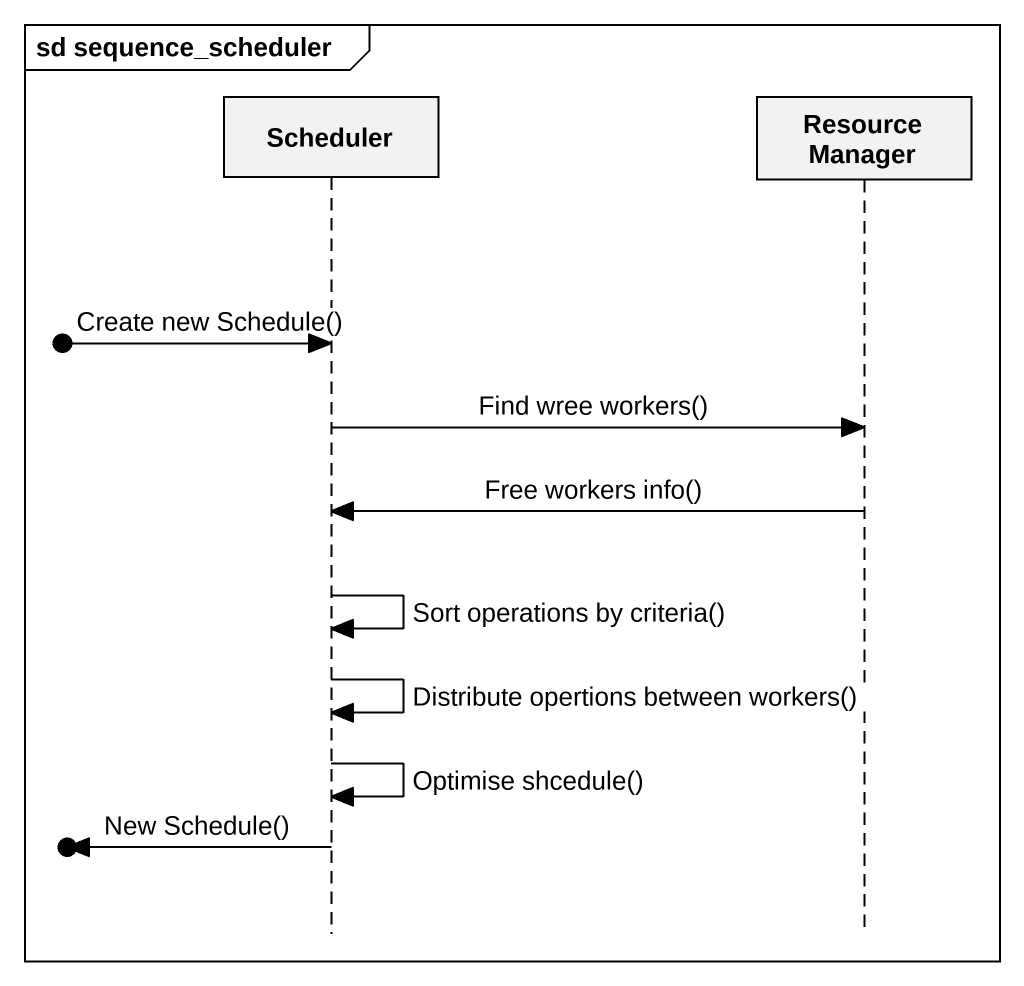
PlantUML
@startuml
mainframe sd sequence_scheduler
hide footbox
participant Scheduler
participant "Resource Manager" as Resource_Manager

[o-> Scheduler : Create new Schedule()
Scheduler -> Resource_Manager : Find wree workers()
Resource_Manager -> Scheduler : Free workers info()
Scheduler -> Scheduler : Sort operations by criteria()
Scheduler -> Scheduler : Distribute opertions between workers()
Scheduler -> Scheduler : Optimise shcedule()
[o<- Scheduler : New Schedule()
@enduml
